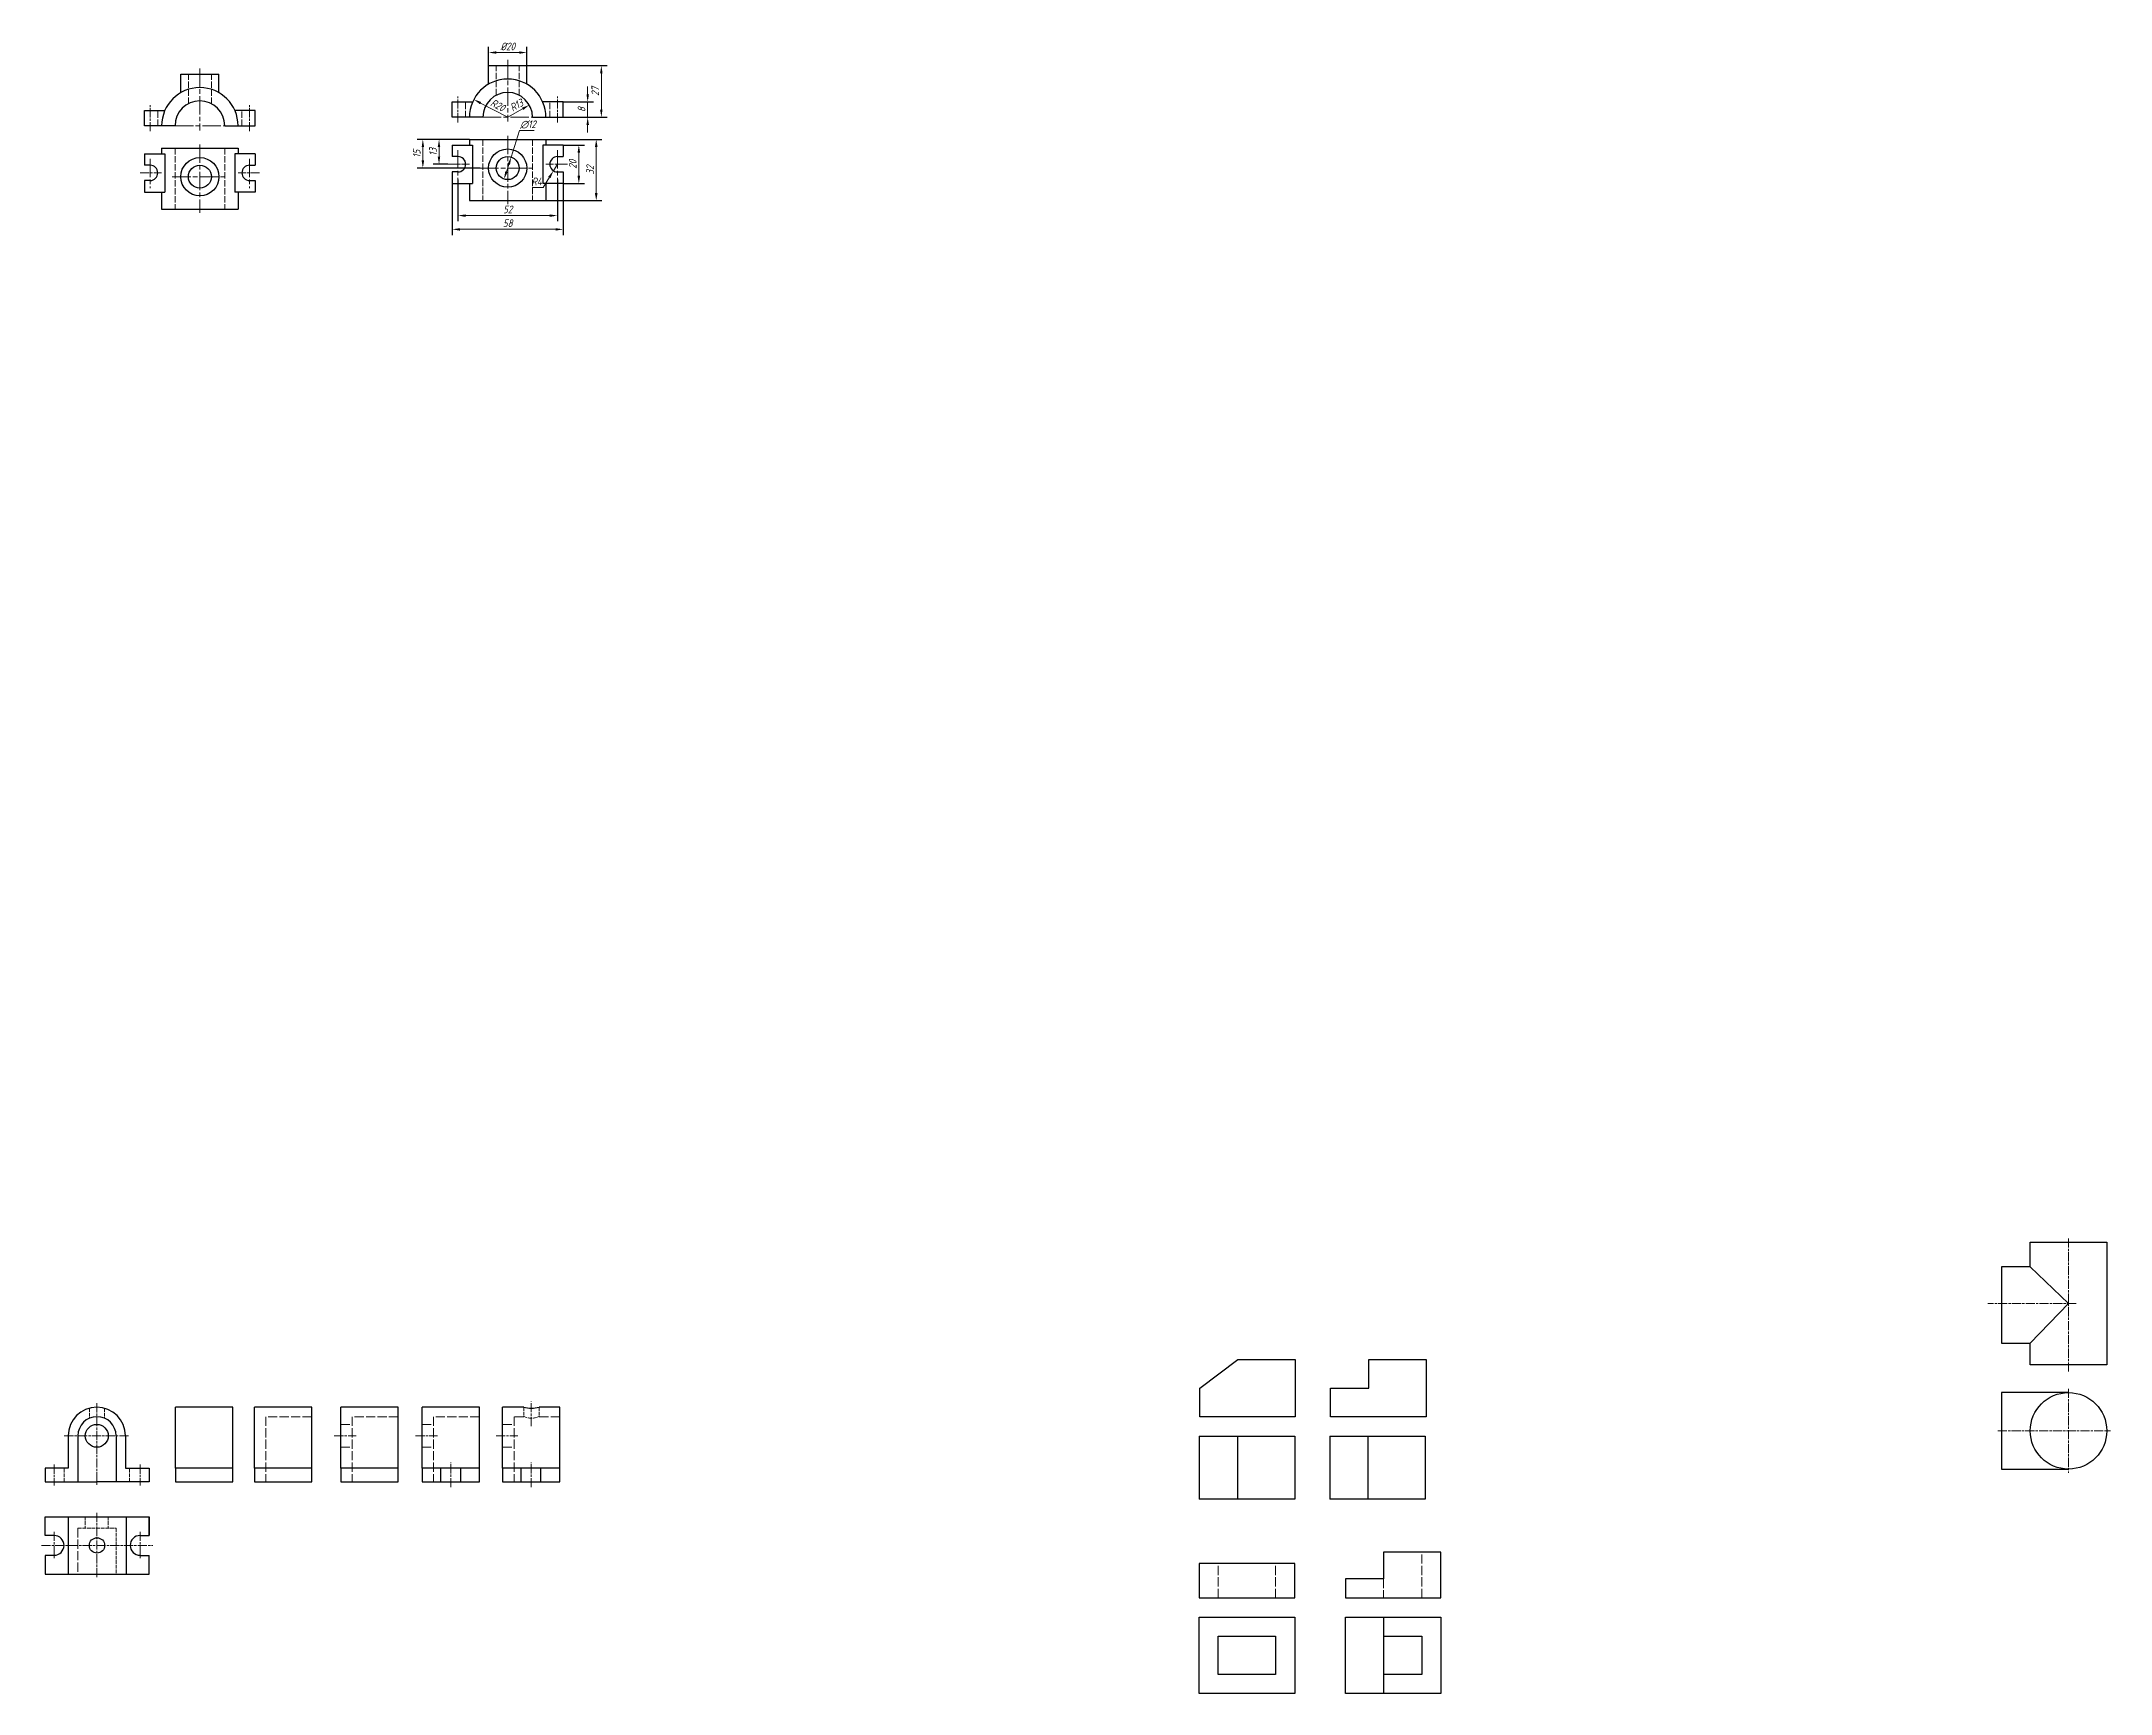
# Model space of a CAD drawing. Header units: millimetres. Extents: x -605 to 1658, y -518 to 346.
# Drawn here: x -605 to 477, y -518 to 346 of the extents above; entities that cross this region are included whole.
import ezdxf

# ---------------------------------------------------------------- set-up
doc = ezdxf.new("R2010")
doc.units = ezdxf.units.MM
doc.header["$LTSCALE"] = 0.4
doc.linetypes.add('ACAD_ISO02W100', pattern=[15, 12, -3])
doc.linetypes.add('ACAD_ISO08W100', pattern=[36, 24, -3, 6, -3])
for name, color, linetype, lineweight in [('A0粗实线', 7, 'Continuous', 30), ('A1细实线', 5, 'Continuous', 15), ('A2点画线', 7, 'ACAD_ISO08W100', 15), ('A3虚线', 7, 'ACAD_ISO02W100', 20), ('A6尺寸', 6, 'Continuous', 20), ('A7剖面线', 1, 'Continuous', 15), ('Z2点画线', 250, 'ACAD_ISO08W100', 15)]:
    doc.layers.add(name, color=color, linetype=linetype, lineweight=lineweight)
doc.layers.add('A8辅助作图线', color=104, linetype='Continuous', lineweight=15, plot=False)
doc.styles.add('可调文字', font='gbeitc.shx', dxfattribs={"bigfont": 'gbcbig.shx'})
doc.dimstyles.new('A_ISO零装', dxfattribs={"dimscale": 2, "dimtxt": 2, "dimasz": 2, "dimexe": 1.5, "dimexo": 0, "dimgap": 0.6, "dimtad": 1, "dimdec": 0, "dimdsep": 46, "dimtxsty": '可调文字', "dimcen": 2.5, "dimclrd": 256, "dimclrt": 256, "dimadec": 0, "dimazin": 0, "dimtfac": 1, "dimtdec": 0, "dimtmove": 0, "dimatfit": 1, "dimfxl": 1, "dimlwd": -1, "dimarcsym": 0})
doc.dimstyles.new('A_ISO零装$3', dxfattribs={"dimscale": 2, "dimtxt": 2, "dimasz": 2, "dimexe": 1.5, "dimexo": 0, "dimgap": 0.6, "dimtad": 1, "dimtoh": 1, "dimdec": 0, "dimdsep": 46, "dimtxsty": '可调文字', "dimcen": 2.5, "dimclrd": 256, "dimclrt": 256, "dimadec": 0, "dimazin": 0, "dimtfac": 1, "dimtdec": 0, "dimtmove": 0, "dimatfit": 2, "dimfxl": 1, "dimlwd": -1, "dimarcsym": 0})
doc.dimstyles.new('A_ISO零装$4', dxfattribs={"dimscale": 2, "dimtxt": 2, "dimasz": 2, "dimexe": 1.5, "dimexo": 0, "dimgap": 0.6, "dimtad": 1, "dimtoh": 1, "dimdec": 0, "dimdsep": 46, "dimtxsty": '可调文字', "dimcen": 2.5, "dimclrd": 256, "dimclrt": 256, "dimadec": 0, "dimazin": 0, "dimtfac": 1, "dimtdec": 0, "dimtmove": 0, "dimatfit": 2, "dimfxl": 1, "dimlwd": -1, "dimarcsym": 0})

# ---------------------------------------------------------------- blocks, each defined once
blk = doc.blocks.new('*D87')
at = {"layer": 'A1细实线', "color": 0, "lineweight": -2, "transparency": 16777216}
for p, q in [((-387.1, 274), (-387.1, 252.2)), ((-335.1, 274), (-335.1, 252.2))]:
    blk.add_line(p, q, dxfattribs=at)
at = {"layer": 'A1细实线', "transparency": 16777216}
blk.add_line((-383.1, 255.2), (-339.1, 255.2), dxfattribs=at)
for points in [[(-383.1, 255.8), (-383.1, 254.5), (-387.1, 255.2)], [(-339.1, 255.8), (-339.1, 254.5), (-335.1, 255.2)]]:
    blk.add_solid(points, dxfattribs=at)
at = {"layer": 'A1细实线', "transparency": 16777216, "insert": (-361.1, 258.4), "char_height": 4, "attachment_point": 5, "style": '可调文字'}
blk.add_mtext('52', dxfattribs=at)
blk = doc.blocks.new('*D88')
at = {"layer": 'A1细实线', "color": 0, "lineweight": -2, "transparency": 16777216}
for p, q in [((-390.1, 272), (-390.1, 245)), ((-332.1, 272), (-332.1, 245))]:
    blk.add_line(p, q, dxfattribs=at)
at = {"layer": 'A1细实线', "transparency": 16777216}
blk.add_line((-386.1, 248), (-336.1, 248), dxfattribs=at)
for points in [[(-386.1, 248.6), (-386.1, 247.3), (-390.1, 248)], [(-336.1, 248.6), (-336.1, 247.3), (-332.1, 248)]]:
    blk.add_solid(points, dxfattribs=at)
at = {"layer": 'A1细实线', "transparency": 16777216, "insert": (-361.1, 251.2), "char_height": 4, "attachment_point": 5, "style": '可调文字'}
blk.add_mtext('58', dxfattribs=at)
blk = doc.blocks.new('*D89')
at = {"layer": 'A1细实线', "transparency": 16777216}
for p, q in [((-335.1, 282), (-337.2, 278.6)), ((-339.3, 275.2), (-342.5, 269.8)), ((-342.5, 269.8), (-348.2, 269.8))]:
    blk.add_line(p, q, dxfattribs=at)
blk.add_solid([(-339.9, 275.5), (-338.7, 274.8), (-337.2, 278.6)], dxfattribs=at)
at = {"layer": 'A1细实线', "transparency": 16777216, "insert": (-346, 273), "char_height": 4, "attachment_point": 5, "style": '可调文字'}
blk.add_mtext('R4', dxfattribs=at)
blk = doc.blocks.new('*D90')
at = {"layer": 'A1细实线', "color": 0, "lineweight": -2, "transparency": 16777216}
for p, q in [((-332.1, 314.6), (-316.3, 314.6)), ((-332.1, 306.6), (-316.3, 306.6))]:
    blk.add_line(p, q, dxfattribs=at)
at = {"layer": 'A1细实线', "transparency": 16777216}
for p, q in [((-319.3, 318.6), (-319.3, 322.6)), ((-319.3, 306.6), (-319.3, 314.6)), ((-319.3, 302.6), (-319.3, 298.6))]:
    blk.add_line(p, q, dxfattribs=at)
for points in [[(-319.9, 318.6), (-318.6, 318.6), (-319.3, 314.6)], [(-319.9, 302.6), (-318.6, 302.6), (-319.3, 306.6)]]:
    blk.add_solid(points, dxfattribs=at)
at = {"layer": 'A1细实线', "transparency": 16777216, "insert": (-322.5, 310.6), "char_height": 4, "attachment_point": 5, "rotation": 90, "style": '可调文字'}
blk.add_mtext('8', dxfattribs=at)
blk = doc.blocks.new('*D91')
at = {"layer": 'A1细实线', "color": 0, "lineweight": -2, "transparency": 16777216}
for p, q in [((-381.1, 295), (-400, 295)), ((-392.4, 282), (-400, 282))]:
    blk.add_line(p, q, dxfattribs=at)
at = {"layer": 'A1细实线', "transparency": 16777216}
blk.add_line((-397, 291), (-397, 286), dxfattribs=at)
for points in [[(-397.7, 291), (-396.4, 291), (-397, 295)], [(-397.7, 286), (-396.4, 286), (-397, 282)]]:
    blk.add_solid(points, dxfattribs=at)
at = {"layer": 'A1细实线', "transparency": 16777216, "insert": (-400.2, 288.5), "char_height": 4, "attachment_point": 5, "rotation": 90, "style": '可调文字'}
blk.add_mtext('13', dxfattribs=at)
blk = doc.blocks.new('*D92')
at = {"layer": 'A1细实线', "color": 0, "lineweight": -2, "transparency": 16777216}
for p, q in [((-332.1, 292), (-320.9, 292)), ((-332.1, 272), (-320.9, 272))]:
    blk.add_line(p, q, dxfattribs=at)
at = {"layer": 'A1细实线', "transparency": 16777216}
blk.add_line((-323.9, 276), (-323.9, 288), dxfattribs=at)
for points in [[(-324.6, 288), (-323.2, 288), (-323.9, 292)], [(-324.6, 276), (-323.2, 276), (-323.9, 272)]]:
    blk.add_solid(points, dxfattribs=at)
at = {"layer": 'A1细实线', "transparency": 16777216, "insert": (-327.1, 282), "char_height": 4, "attachment_point": 5, "rotation": 90, "style": '可调文字'}
blk.add_mtext('20', dxfattribs=at)
blk = doc.blocks.new('*D93')
at = {"layer": 'A6尺寸', "color": 0, "lineweight": -2, "transparency": 16777216}
for p, q in [((-341.1, 295), (-311.8, 295)), ((-341.1, 263), (-311.8, 263))]:
    blk.add_line(p, q, dxfattribs=at)
at = {"layer": 'A6尺寸', "transparency": 16777216}
blk.add_line((-314.8, 267), (-314.8, 291), dxfattribs=at)
for points in [[(-315.5, 291), (-314.1, 291), (-314.8, 295)], [(-315.5, 267), (-314.1, 267), (-314.8, 263)]]:
    blk.add_solid(points, dxfattribs=at)
at = {"layer": 'A6尺寸', "transparency": 16777216, "insert": (-318, 279), "char_height": 4, "attachment_point": 5, "rotation": 90, "style": '可调文字'}
blk.add_mtext('32', dxfattribs=at)
blk = doc.blocks.new('*D94')
at = {"layer": 'A6尺寸', "transparency": 16777216}
blk.add_line((-361.1, 306.6), (-353.3, 311), dxfattribs=at)
blk.add_solid([(-353.6, 311.6), (-353, 310.4), (-349.8, 313)], dxfattribs=at)
at = {"layer": 'A6尺寸', "transparency": 16777216, "insert": (-356.5, 312.9), "char_height": 4, "attachment_point": 5, "rotation": 29.3257, "style": '可调文字'}
blk.add_mtext('R13', dxfattribs=at)
blk = doc.blocks.new('*D95')
at = {"layer": 'A6尺寸', "transparency": 16777216}
blk.add_line((-361.1, 306.6), (-375.3, 314), dxfattribs=at)
blk.add_solid([(-375, 314.6), (-375.6, 313.4), (-378.8, 315.9)], dxfattribs=at)
at = {"layer": 'A6尺寸', "transparency": 16777216, "insert": (-366.3, 312.9), "char_height": 4, "attachment_point": 5, "rotation": 332.3026, "style": '可调文字'}
blk.add_mtext('R20', dxfattribs=at)
blk = doc.blocks.new('*D96')
at = {"layer": 'A8辅助作图线', "color": 0, "lineweight": -2, "transparency": 16777216}
for p, q in [((-371.1, 333.6), (-371.1, 343.4)), ((-351.1, 333.6), (-351.1, 343.4))]:
    blk.add_line(p, q, dxfattribs=at)
at = {"layer": 'A8辅助作图线', "transparency": 16777216}
blk.add_line((-367.1, 340.4), (-355.1, 340.4), dxfattribs=at)
for points in [[(-367.1, 341.1), (-367.1, 339.8), (-371.1, 340.4)], [(-355.1, 341.1), (-355.1, 339.8), (-351.1, 340.4)]]:
    blk.add_solid(points, dxfattribs=at)
at = {"layer": 'A8辅助作图线', "transparency": 16777216, "insert": (-361.1, 343.6), "char_height": 4, "attachment_point": 5, "style": '可调文字'}
blk.add_mtext('%%c20', dxfattribs=at)
blk = doc.blocks.new('*D97')
at = {"layer": 'A8辅助作图线', "transparency": 16777216}
for p, q in [((-359.3, 285.7), (-354.9, 299.6)), ((-354.9, 299.6), (-347.3, 299.6)), ((-361.7, 278.1), (-360.5, 281.9))]:
    blk.add_line(p, q, dxfattribs=at)
for points in [[(-361.2, 282.1), (-359.9, 281.7), (-359.3, 285.7)], [(-362.4, 278.3), (-361.1, 277.9), (-363, 274.3)]]:
    blk.add_solid(points, dxfattribs=at)
at = {"layer": 'A8辅助作图线', "transparency": 16777216, "insert": (-350.5, 302.8), "char_height": 4, "attachment_point": 5, "style": '可调文字'}
blk.add_mtext('∅12', dxfattribs=at)
blk = doc.blocks.new('*D98')
at = {"layer": 'A8辅助作图线', "color": 0, "lineweight": -2, "transparency": 16777216}
for p, q in [((-351.1, 333.6), (-309.1, 333.6)), ((-319.3, 306.6), (-309.1, 306.6))]:
    blk.add_line(p, q, dxfattribs=at)
at = {"layer": 'A8辅助作图线', "transparency": 16777216}
blk.add_line((-312.1, 310.6), (-312.1, 329.6), dxfattribs=at)
for points in [[(-312.8, 329.6), (-311.5, 329.6), (-312.1, 333.6)], [(-312.8, 310.6), (-311.5, 310.6), (-312.1, 306.6)]]:
    blk.add_solid(points, dxfattribs=at)
at = {"layer": 'A8辅助作图线', "transparency": 16777216, "insert": (-315.3, 320.1), "char_height": 4, "attachment_point": 5, "rotation": 90, "style": '可调文字'}
blk.add_mtext('27', dxfattribs=at)
blk = doc.blocks.new('*D99')
at = {"layer": 'A7剖面线', "color": 0, "lineweight": -2, "transparency": 16777216}
for p, q in [((-400, 295), (-408.5, 295)), ((-375.5, 280), (-408.5, 280))]:
    blk.add_line(p, q, dxfattribs=at)
at = {"layer": 'A7剖面线', "transparency": 16777216}
blk.add_line((-405.5, 291), (-405.5, 284), dxfattribs=at)
for points in [[(-406.1, 291), (-404.8, 291), (-405.5, 295)], [(-406.1, 284), (-404.8, 284), (-405.5, 280)]]:
    blk.add_solid(points, dxfattribs=at)
at = {"layer": 'A7剖面线', "transparency": 16777216, "insert": (-408.7, 287.5), "char_height": 4, "attachment_point": 5, "rotation": 90, "style": '可调文字'}
blk.add_mtext('15', dxfattribs=at)

msp = doc.modelspace()

# ---------------------------------------------------------------- linework, layer by layer
at = {"layer": 'A0粗实线'}
for p, q in [((-532.1, 329.1), (-512.1, 329.1)), ((-532.1, 319.4), (-532.1, 329.1)), ((-512.1, 319.4), (-512.1, 329.1)), ((-371.1, 333.6), (-351.1, 333.6)), ((-371.1, 323.9), (-371.1, 333.6)), ((-351.1, 323.9), (-351.1, 333.6)), ((-390.1, 306.6), (-390.1, 314.6)), ((-390.1, 314.6), (-379.5, 314.6)), ((-332.1, 314.6), (-342.8, 314.6)), ((-332.1, 306.6), (-332.1, 314.6)), ((-551.1, 302.1), (-551.1, 310.1)), ((-551.1, 310.1), (-540.5, 310.1)), ((-493.1, 310.1), (-503.8, 310.1)), ((-493.1, 302.1), (-493.1, 310.1)), ((-374.1, 306.6), (-390.1, 306.6)), ((-348.1, 306.6), (-332.1, 306.6)), ((-535.1, 302.1), (-551.1, 302.1)), ((-509.1, 302.1), (-493.1, 302.1)), ((-381.1, 295), (-341.1, 295)), ((-381.1, 295), (-381.1, 292)), ((-341.1, 295), (-341.1, 292)), ((-551.1, 287.5), (-551.1, 281.5)), ((-551.1, 287.5), (-540.5, 287.5)), ((-548.1, 281.5), (-551.1, 281.5)), ((-542.1, 290.5), (-502.1, 290.5)), ((-542.1, 290.5), (-542.1, 287.5)), ((-540.5, 287.5), (-540.5, 267.5)), ((-493.1, 287.5), (-503.8, 287.5)), ((-503.8, 287.5), (-503.8, 267.5)), ((-502.1, 290.5), (-502.1, 287.5)), ((-496.1, 281.5), (-493.1, 281.5)), ((-493.1, 287.5), (-493.1, 281.5)), ((-390.1, 292), (-390.1, 286)), ((-390.1, 292), (-379.5, 292)), ((-387.1, 286), (-390.1, 286)), ((-379.5, 292), (-379.5, 272)), ((-332.1, 292), (-342.8, 292)), ((-342.8, 292), (-342.8, 272)), ((-335.1, 286), (-332.1, 286)), ((-332.1, 292), (-332.1, 286)), ((-551.1, 273.5), (-551.1, 267.5)), ((-548.1, 273.5), (-551.1, 273.5)), ((-496.1, 273.5), (-493.1, 273.5)), ((-493.1, 273.5), (-493.1, 267.5)), ((-390.1, 278), (-390.1, 272)), ((-387.1, 278), (-390.1, 278)), ((-390.1, 272), (-379.5, 272)), ((-381.1, 272), (-381.1, 263)), ((-332.1, 272), (-342.8, 272)), ((-341.1, 272), (-341.1, 263)), ((-335.1, 278), (-332.1, 278)), ((-332.1, 278), (-332.1, 272)), ((-551.1, 267.5), (-540.5, 267.5)), ((-542.1, 267.5), (-542.1, 258.5)), ((-493.1, 267.5), (-503.8, 267.5)), ((-502.1, 267.5), (-502.1, 258.5)), ((-381.1, 263), (-341.1, 263)), ((-542.1, 258.5), (-502.1, 258.5)), ((-591, -382.9), (-591, -399.9)), ((-585.9, -382.9), (-585.9, -406.9)), ((-565.9, -382.9), (-565.9, -406.9)), ((-561, -382.9), (-561, -399.9)), ((-591, -399.9), (-603, -399.9)), ((-603, -399.9), (-603, -406.9)), ((-561, -399.9), (-548.7, -399.9)), ((-548.7, -399.9), (-548.7, -406.9)), ((-603, -406.9), (-575.9, -406.9)), ((-548.7, -406.9), (-575.9, -406.9)), ((-603, -425.2), (-548.7, -425.2)), ((-603, -435.1), (-603, -425.2)), ((-591, -425.2), (-591, -455.2)), ((-560.7, -425.2), (-560.7, -455.2)), ((-548.7, -425.2), (-548.7, -435.1)), ((-548.7, -435.1), (-548.7, -425.2)), ((-598.3, -435.1), (-603, -435.1)), ((-553.4, -435.1), (-548.7, -435.1)), ((-598.3, -445.4), (-603, -445.4)), ((-603, -445.4), (-603, -455.2)), ((-553.4, -445.4), (-548.7, -445.4)), ((-548.7, -455.2), (-548.7, -445.4)), ((-603, -455.2), (-548.7, -455.2))]:
    msp.add_line(p, q, dxfattribs=at)
at = {"layer": 'A0粗实线', "color": 18, "true_color": 0x000000}
for p, q in [((435.2, -281.7), (475.2, -281.7)), ((435.2, -294.5), (435.2, -281.7)), ((475.2, -281.7), (475.2, -345.7)), ((435.2, -294.5), (420.2, -294.5)), ((420.2, -294.5), (420.2, -334.5)), ((435.2, -294.5), (455.2, -313.7)), ((435.2, -334.5), (455.2, -313.7)), ((420.2, -334.5), (435.2, -334.5)), ((435.2, -345.7), (435.2, -334.5)), ((0.8, -358), (20.8, -343)), ((20.8, -343), (50.8, -343)), ((50.8, -343), (50.8, -373)), ((89.2, -343), (119.2, -343)), ((89.2, -358), (89.2, -343)), ((119.2, -343), (119.2, -373)), ((475.2, -345.7), (435.2, -345.7)), ((-493.6, -399.9), (-493.6, -367.9)), ((-463.6, -367.9), (-493.6, -367.9)), ((-463.6, -399.9), (-463.6, -367.9)), ((-448.4, -399.9), (-448.4, -367.9)), ((-418.4, -367.9), (-448.4, -367.9)), ((-418.4, -399.9), (-418.4, -367.9)), ((-405.9, -399.9), (-405.9, -367.9)), ((-375.9, -367.9), (-405.9, -367.9)), ((-375.9, -399.9), (-375.9, -367.9)), ((-363.8, -399.9), (-363.8, -367.9)), ((-352.7, -367.9), (-363.8, -367.9)), ((-333.8, -367.9), (-344.7, -367.9)), ((-333.8, -399.9), (-333.8, -367.9)), ((0.8, -373), (0.8, -358)), ((69.2, -373), (69.2, -358)), ((69.2, -358), (89.2, -358)), ((455.2, -360.3), (420.2, -360.3)), ((420.2, -360.3), (420.2, -400.3)), ((50.8, -373), (0.8, -373)), ((119.2, -373), (69.2, -373)), ((0.5, -383.1), (50.5, -383.1)), ((0.5, -383.1), (0.5, -416.1)), ((20.5, -383.1), (20.5, -416.1)), ((50.5, -383.1), (50.5, -416.1)), ((68.8, -383.1), (118.8, -383.1)), ((68.8, -383.1), (68.8, -416.1)), ((88.8, -383.1), (88.8, -416.1)), ((118.8, -383.1), (118.8, -416.1)), ((-463.6, -399.9), (-493.6, -399.9)), ((-493.6, -399.9), (-493.6, -406.9)), ((-463.6, -406.9), (-463.6, -399.9)), ((-418.4, -399.9), (-448.4, -399.9)), ((-448.4, -399.9), (-448.4, -406.9)), ((-418.4, -406.9), (-418.4, -399.9)), ((-375.9, -399.9), (-405.9, -399.9)), ((-405.9, -399.9), (-405.9, -406.9)), ((-375.9, -406.9), (-375.9, -399.9)), ((-333.8, -399.9), (-363.8, -399.9)), ((-363.8, -399.9), (-363.8, -406.9)), ((-354, -406.9), (-354, -399.9)), ((-343.7, -406.9), (-343.7, -399.9)), ((-333.8, -406.9), (-333.8, -399.9)), ((420.2, -400.3), (455.2, -400.3)), ((-493.6, -406.9), (-463.6, -406.9)), ((-448.4, -406.9), (-418.4, -406.9)), ((-405.9, -406.9), (-375.9, -406.9)), ((-363.8, -406.9), (-333.8, -406.9)), ((50.5, -416.1), (0.5, -416.1)), ((118.8, -416.1), (68.8, -416.1)), ((50.5, -449.7), (0.5, -449.7)), ((0.5, -449.7), (0.5, -467.7)), ((50.5, -467.7), (50.5, -449.7)), ((127, -443.7), (97, -443.7)), ((97, -443.7), (97, -457.7)), ((127, -467.7), (127, -443.7)), ((97, -457.7), (77, -457.7)), ((77, -457.7), (77, -467.7)), ((0.5, -467.7), (50.5, -467.7)), ((77, -467.7), (127, -467.7)), ((0.5, -477.7), (50.5, -477.7)), ((0.5, -517.7), (0.5, -477.7)), ((50.5, -477.7), (50.5, -517.7)), ((77, -477.7), (127, -477.7)), ((77, -517.7), (77, -477.7)), ((97, -477.7), (97, -517.7)), ((127, -477.7), (127, -517.7)), ((10.5, -487.7), (40.5, -487.7)), ((10.5, -507.7), (10.5, -487.7)), ((40.5, -487.7), (40.5, -507.7)), ((97, -487.7), (117, -487.7)), ((117, -487.7), (117, -507.7)), ((40.5, -507.7), (10.5, -507.7)), ((117, -507.7), (97, -507.7)), ((50.5, -517.7), (0.5, -517.7)), ((127, -517.7), (77, -517.7))]:
    msp.add_line(p, q, dxfattribs=at)
at = {"layer": 'A0粗实线', "color": 1}
for p, q in [((-534.9, -399.9), (-534.9, -367.9)), ((-504.9, -367.9), (-534.9, -367.9)), ((-504.9, -399.9), (-504.9, -367.9)), ((-504.9, -399.9), (-534.9, -399.9)), ((-534.9, -399.9), (-534.9, -406.9)), ((-504.9, -406.9), (-504.9, -399.9)), ((-396, -406.9), (-396, -399.9)), ((-385.7, -406.9), (-385.7, -399.9)), ((-534.9, -406.9), (-504.9, -406.9))]:
    msp.add_line(p, q, dxfattribs=at)
at = {"layer": 'A0粗实线'}
for centre, radius in [((-522.1, 275.5), 10), ((-522.1, 275.5), 6), ((-361.1, 280), 10), ((-361.1, 280), 6), ((-576, -382.9), 6), ((-575.9, -440.2), 4)]:
    msp.add_circle(centre, radius, dxfattribs=at)
at = {"layer": 'A0粗实线', "color": 18, "true_color": 0x000000}
msp.add_circle((455.2, -380.3), 20, dxfattribs=at)
at = {"layer": 'A0粗实线'}
for centre, radius, start, end in [((-361.1, 306.6), 20, 0, 180), ((-522.1, 302.1), 20, 0, 180), ((-522.1, 302.1), 13, 0, 180), ((-361.1, 306.6), 13, 0, 180), ((-548.1, 277.5), 4, 270, 90), ((-496.1, 277.5), 4, 90, 270), ((-387.1, 282), 4, 270, 90), ((-335.1, 282), 4, 90, 270), ((-576, -382.9), 15, 0, 180), ((-575.9, -382.9), 10, 0, 180), ((-598.3, -440.2), 5.15, 270, 90), ((-553.4, -440.2), 5.15, 90, 270)]:
    msp.add_arc(centre, radius, start, end, dxfattribs=at)
at = {"layer": 'A0粗实线', "color": 18, "true_color": 0x000000}
msp.add_arc((-348.7, -352.4), 16, 255.5246, 284.4754, dxfattribs=at)
at = {"layer": 'A2点画线'}
for p, q in [((-361.1, 336.6), (-361.1, 304.3)), ((-522.1, 332.1), (-522.1, 299.7)), ((-374.1, 306.6), (-348.1, 306.6)), ((-535.1, 302.1), (-509.1, 302.1)), ((-522.1, 292.4), (-522.1, 256.6)), ((-361.1, 296.9), (-361.1, 261.1)), ((-548.1, 284.8), (-548.1, 269.5)), ((-496.1, 284.8), (-496.1, 269.5)), ((-387.1, 289.4), (-387.1, 274)), ((-335.1, 289.4), (-335.1, 274)), ((-536.5, 275.5), (-508.2, 275.5)), ((-375.5, 280), (-347.2, 280))]:
    msp.add_line(p, q, dxfattribs=at)
at = {"layer": 'A2点画线', "ltscale": 0.5}
for p, q in [((-387.1, 303.9), (-387.1, 317.4)), ((-335.1, 303.9), (-335.1, 317.4)), ((-548.1, 299.3), (-548.1, 312.9)), ((-496.1, 299.3), (-496.1, 312.9)), ((-392.4, 282), (-381.1, 282)), ((-329.9, 282), (-341.1, 282)), ((-553.4, 277.5), (-542.1, 277.5)), ((-490.9, 277.5), (-502.1, 277.5))]:
    msp.add_line(p, q, dxfattribs=at)
at = {"layer": 'A3虚线', "ltscale": 0.7}
for p, q in [((-528.1, 313.6), (-528.1, 329.1)), ((-516.1, 313.6), (-516.1, 329.1)), ((-367.1, 318.1), (-367.1, 333.6)), ((-355.1, 318.1), (-355.1, 333.6)), ((-383.1, 306.6), (-383.1, 314.6)), ((-339.1, 306.6), (-339.1, 314.6)), ((-544.1, 302.1), (-544.1, 310.1)), ((-500.1, 302.1), (-500.1, 310.1)), ((-374.1, 295), (-374.1, 263)), ((-348.1, 295), (-348.1, 263)), ((-535.1, 290.5), (-535.1, 258.5)), ((-509.1, 290.5), (-509.1, 258.5))]:
    msp.add_line(p, q, dxfattribs=at)
at = {"layer": 'A3虚线', "color": 1, "ltscale": 0.4}
for p, q in [((-352.7, -367.9), (-352.7, -372.9)), ((-344.7, -367.9), (-344.7, -372.9))]:
    msp.add_line(p, q, dxfattribs=at)
at = {"layer": 'A3虚线', "ltscale": 0.4}
for p, q in [((-579.9, -368.4), (-579.9, -373.7)), ((-571.9, -368.4), (-571.9, -373.7)), ((-593.1, -406.9), (-593.1, -399.9)), ((-558.9, -406.9), (-558.9, -399.9)), ((-585.9, -431.2), (-565.9, -431.2)), ((-582, -425.2), (-582, -431.2)), ((-570, -425.2), (-570, -431.2)), ((-565.9, -431.2), (-565.9, -455.2))]:
    msp.add_line(p, q, dxfattribs=at)
at = {"layer": 'A3虚线', "color": 1}
for p, q in [((-463.6, -372.9), (-487.6, -372.9)), ((-487.6, -372.9), (-487.6, -406.9)), ((-448.4, -376.9), (-442.4, -376.9)), ((-448.4, -388.9), (-442.4, -388.9))]:
    msp.add_line(p, q, dxfattribs=at)
at = {"layer": 'A3虚线', "color": 18, "true_color": 0x000000}
for p, q in [((-418.4, -372.9), (-442.4, -372.9)), ((-442.4, -372.9), (-442.4, -406.9)), ((-405.9, -376.9), (-399.9, -376.9)), ((-375.9, -372.9), (-399.9, -372.9)), ((-399.9, -372.9), (-399.9, -406.9)), ((-363.8, -376.9), (-357.8, -376.9)), ((-357.8, -372.9), (-357.8, -406.9)), ((-352.7, -372.9), (-357.8, -372.9)), ((-333.8, -372.9), (-344.7, -372.9)), ((-405.9, -388.9), (-399.9, -388.9)), ((-363.8, -388.9), (-357.8, -388.9)), ((10.5, -467.7), (10.5, -449.7)), ((40.5, -467.7), (40.5, -449.7)), ((117, -467.7), (117, -443.7)), ((97, -457.7), (97, -467.7))]:
    msp.add_line(p, q, dxfattribs=at)
at = {"layer": 'A3虚线'}
msp.add_line((-585.9, -431.2), (-585.9, -455.2), dxfattribs=at)
at = {"layer": 'A3虚线', "color": 1, "ltscale": 0.4}
msp.add_arc((-348.7, -363.7), 9.99, 246.3981, 293.6019, dxfattribs=at)
at = {"layer": 'Z2点画线', "ltscale": 0.5}
for p, q in [((455.2, -279.7), (455.2, -349.3)), ((459.2, -313.7), (413, -313.7)), ((-575.9, -365.9), (-575.9, -408.9)), ((455.2, -358.3), (455.2, -402.3)), ((-593, -382.9), (-559, -382.9)), ((-409.3, -382.9), (-397.9, -382.9)), ((-367.2, -382.9), (-355.8, -382.9)), ((418.2, -380.3), (477.2, -380.3)), ((-598.3, -397.9), (-598.3, -408.9)), ((-553.4, -397.9), (-553.4, -408.9)), ((-348.8, -409.8), (-348.8, -396.9)), ((-575.9, -423.2), (-575.9, -457.2)), ((-605, -440.2), (-546.7, -440.2)), ((-598.3, -433.1), (-598.3, -447.4)), ((-553.4, -433.1), (-553.4, -447.4))]:
    msp.add_line(p, q, dxfattribs=at)
at = {"layer": 'Z2点画线', "color": 1, "ltscale": 0.5}
for p, q in [((-348.8, -377.8), (-348.8, -364.9)), ((-451.8, -382.9), (-440.4, -382.9)), ((-390.9, -409.8), (-390.9, -396.9))]:
    msp.add_line(p, q, dxfattribs=at)

# ---------------------------------------------------------------- dimensions: what is measured, and where the dimension line sits
at = {"layer": 'A1细实线'}
for base, p1, p2, picture, middle in [((-319.3, 314.6), (-332.1, 306.6), (-332.1, 314.6), '*D90', (-322.5, 310.6)), ((-397, 282), (-381.1, 295), (-392.4, 282), '*D91', (-400.2, 288.5)), ((-323.9, 292), (-332.1, 272), (-332.1, 292), '*D92', (-327.1, 282))]:
    dim = msp.add_linear_dim(base=base, p1=p1, p2=p2, angle=90, dimstyle='A_ISO零装', dxfattribs=at)
    dim.commit()
    dim.dimension.update_dxf_attribs({"geometry": picture, "text_midpoint": middle})
dim = msp.add_radius_dim(center=(-335.1, 282), mpoint=(-337.2, 278.6), dimstyle='A_ISO零装$4', dxfattribs=at)
dim.commit()
dim.dimension.update_dxf_attribs({"geometry": '*D89', "text_midpoint": (-346, 269.8), "dimtype": 164})
for base, p1, p2, picture, middle in [((-332.1, 248), (-390.1, 272), (-332.1, 272), '*D88', (-361.1, 251.2)), ((-335.1, 255.2), (-387.1, 274), (-335.1, 274), '*D87', (-361.1, 258.4))]:
    dim = msp.add_linear_dim(base=base, p1=p1, p2=p2, dimstyle='A_ISO零装', dxfattribs=at)
    dim.commit()
    dim.dimension.update_dxf_attribs({"geometry": picture, "text_midpoint": middle})
at = {"layer": 'A6尺寸'}
for mpoint, picture, middle in [((-378.8, 315.9), '*D95', (-367.8, 310.1)), ((-349.8, 313), '*D94', (-354.9, 310.1))]:
    dim = msp.add_radius_dim(center=(-361.1, 306.6), mpoint=mpoint, dimstyle='A_ISO零装$4', dxfattribs=at)
    dim.commit()
    dim.dimension.update_dxf_attribs({"geometry": picture, "text_midpoint": middle, "dimtype": 164})
dim = msp.add_linear_dim(base=(-314.8, 295), p1=(-341.1, 263), p2=(-341.1, 295), angle=90, dimstyle='A_ISO零装', dxfattribs=at)
dim.commit()
dim.dimension.update_dxf_attribs({"geometry": '*D93', "text_midpoint": (-318, 279)})
at = {"layer": 'A7剖面线'}
dim = msp.add_linear_dim(base=(-405.5, 280), p1=(-400, 295), p2=(-375.5, 280), angle=90, dimstyle='A_ISO零装', dxfattribs=at)
dim.commit()
dim.dimension.update_dxf_attribs({"geometry": '*D99', "text_midpoint": (-408.7, 287.5)})
at = {"layer": 'A8辅助作图线'}
dim = msp.add_linear_dim(base=(-351.1, 340.4), p1=(-371.1, 333.6), p2=(-351.1, 333.6), text='%%c20', dimstyle='A_ISO零装', dxfattribs=at)
dim.commit()
dim.dimension.update_dxf_attribs({"geometry": '*D96', "text_midpoint": (-361.1, 343.6)})
dim = msp.add_linear_dim(base=(-312.1, 333.6), p1=(-319.3, 306.6), p2=(-351.1, 333.6), angle=90, dimstyle='A_ISO零装', dxfattribs=at)
dim.commit()
dim.dimension.update_dxf_attribs({"geometry": '*D98', "text_midpoint": (-315.3, 320.1)})
dim = msp.add_diameter_dim_2p(p1=(-363, 274.3), p2=(-359.3, 285.7), dimstyle='A_ISO零装$3', dxfattribs=at)
dim.commit()
dim.dimension.update_dxf_attribs({"geometry": '*D97', "text_midpoint": (-350.5, 299.6), "dimtype": 163})

doc.saveas('drawing.dxf')
